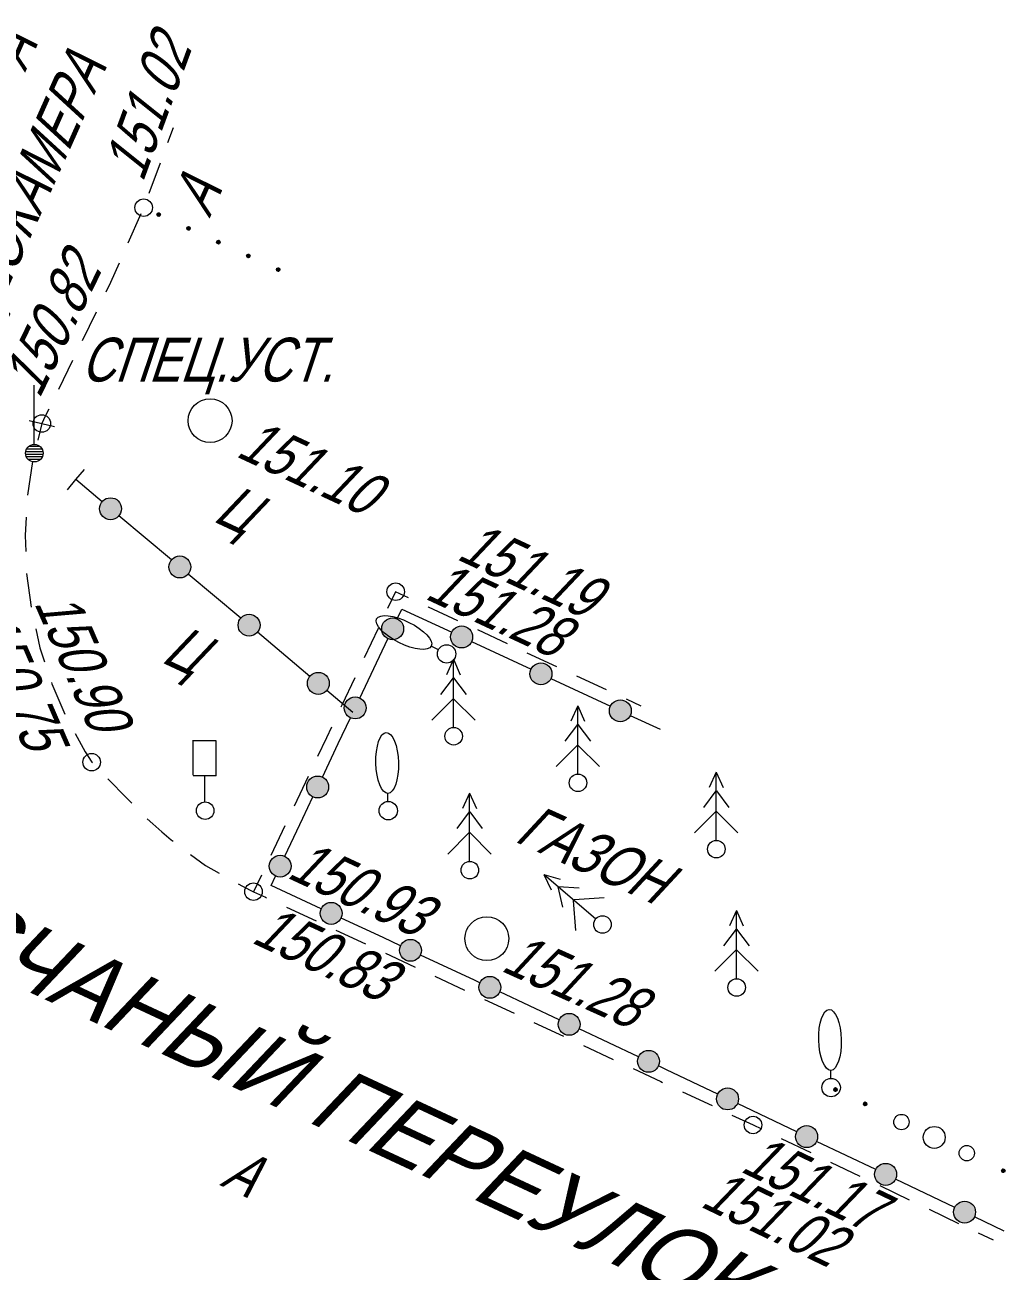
# Model space of a CAD drawing. Header units: metres. Extents: x 382 to 851, y 14083 to 14440.
# Drawn here: x 829.13 to 851.48, y 14405.16 to 14433.57 of the extents above; entities that cross this region are included whole.
import ezdxf
from ezdxf.enums import TextEntityAlignment as Align

# ---------------------------------------------------------------- set-up
doc = ezdxf.new("R2010")
doc.units = ezdxf.units.M
doc.header["$MEASUREMENT"] = 0
for name, color, linetype, lineweight in [('Бортовой камень', 7, 'Continuous', 25), ('Внутреннее заполнение', 7, 'Continuous', 25), ('Горизонтали', 7, 'Continuous', 25), ('Граница улицы', 7, 'Continuous', 25), ('Колодцы', 7, 'Continuous', 25), ('Леса и газоны', 7, 'Continuous', 25), ('Ограды', 7, 'Continuous', 25), ('Отдельно стоящее дерево', 7, 'Continuous', 25), ('Полоса деревьев', 7, 'Continuous', 25), ('Светофоры', 7, 'Continuous', 25), ('Столбы', 7, 'Continuous', 25)]:
    doc.layers.add(name, color=color, linetype=linetype, lineweight=lineweight)
doc.styles.add('Style-RUSSIAN_1251 I 0.32000', font='RUSSIAN_1251.shx', dxfattribs={"oblique": 18.334649})
doc.styles.add('Style-RUSSIAN_1251 I 0.32289', font='RUSSIAN_1251.shx', dxfattribs={"oblique": 18.5})

# ---------------------------------------------------------------- blocks, each defined once
blk = doc.blocks.new('KOLOD_77')
at = {"layer": 'Колодцы', "color": 251, "linetype": 'Continuous', "lineweight": 9}
blk.add_arc((0, 0), 0.5, 0, 360, dxfattribs=at)
blk = doc.blocks.new('DEREVO_411')
at = {"layer": 'Отдельно стоящее дерево', "color": 251, "linetype": 'Continuous', "lineweight": 9, "flags": 128}
blk.add_lwpolyline([(-0.007, 0.21), (-0.007, 0.393)], dxfattribs=at)
at = {"layer": 'Отдельно стоящее дерево', "color": 251, "linetype": 'Continuous', "lineweight": 9}
blk.add_arc((0, 0), 0.21, 0, 359.99999, dxfattribs=at)
blk.add_ellipse((-0.0255, 1.088), major_axis=(-0.0185, 0.695), ratio=0.3698286, dxfattribs=at)
blk = doc.blocks.new('ELOD_1')
at = {"layer": 'Отдельно стоящее дерево', "color": 251, "linetype": 'Continuous', "lineweight": 9, "flags": 128}
for points in [[(-0.006, 1.754), (-0.165, 1.404)], [(-0.006, 1.754), (0.153, 1.404)], [(-0.006, 0.198), (-0.006, 1.747)], [(-0.013, 1.332), (-0.296, 0.949)], [(0.001, 1.332), (0.284, 0.949)], [(-0.5, 0.368), (-0.013, 0.856)], [(0.488, 0.368), (0.001, 0.856)]]:
    blk.add_lwpolyline(points, dxfattribs=at)
at = {"layer": 'Отдельно стоящее дерево', "color": 251, "linetype": 'Continuous', "lineweight": 9}
blk.add_arc((0, 0), 0.2, 0, 360, dxfattribs=at)
blk = doc.blocks.new('ELOD_2')
at = {"layer": 'Отдельно стоящее дерево', "color": 251, "linetype": 'Continuous', "lineweight": 9, "flags": 128}
for points in [[(-0.006, 1.754), (-0.165, 1.404)], [(-0.006, 1.754), (0.153, 1.404)], [(-0.006, 0.198), (-0.006, 1.747)], [(-0.013, 1.332), (-0.296, 0.949)], [(0.001, 1.332), (0.284, 0.949)], [(-0.5, 0.368), (-0.013, 0.856)], [(0.488, 0.368), (0.001, 0.856)]]:
    blk.add_lwpolyline(points, dxfattribs=at)
at = {"layer": 'Отдельно стоящее дерево', "color": 251, "linetype": 'Continuous', "lineweight": 9}
blk.add_arc((0, 0), 0.2, 0, 360, dxfattribs=at)
blk = doc.blocks.new('ELOD_3')
at = {"layer": 'Отдельно стоящее дерево', "color": 251, "linetype": 'Continuous', "lineweight": 9, "flags": 128}
for points in [[(-0.006, 1.754), (-0.165, 1.404)], [(-0.006, 1.754), (0.153, 1.404)], [(-0.006, 0.198), (-0.006, 1.747)], [(-0.013, 1.332), (-0.296, 0.949)], [(0.001, 1.332), (0.284, 0.949)], [(-0.5, 0.368), (-0.013, 0.856)], [(0.488, 0.368), (0.001, 0.856)]]:
    blk.add_lwpolyline(points, dxfattribs=at)
at = {"layer": 'Отдельно стоящее дерево', "color": 251, "linetype": 'Continuous', "lineweight": 9}
blk.add_arc((0, 0), 0.2, 0, 360, dxfattribs=at)
blk = doc.blocks.new('KOLOD_79')
at = {"layer": 'Колодцы', "color": 251, "linetype": 'Continuous', "lineweight": 9}
blk.add_arc((0, 0), 0.5, 0, 360, dxfattribs=at)
blk = doc.blocks.new('PIKET_388')
at = {"layer": 'Горизонтали', "color": 251, "linetype": 'Continuous', "lineweight": 9}
blk.add_arc((0, 0), 0.2, 0, 360, dxfattribs=at)
blk = doc.blocks.new('PIKET_389')
at = {"layer": 'Горизонтали', "color": 251, "linetype": 'Continuous', "lineweight": 9}
blk.add_arc((0, 0), 0.2, 0, 360, dxfattribs=at)
blk = doc.blocks.new('DEREVO_413')
at = {"layer": 'Отдельно стоящее дерево', "color": 251, "linetype": 'Continuous', "lineweight": 9, "flags": 128}
blk.add_lwpolyline([(-0.007, 0.21), (-0.007, 0.393)], dxfattribs=at)
at = {"layer": 'Отдельно стоящее дерево', "color": 251, "linetype": 'Continuous', "lineweight": 9}
blk.add_arc((0, 0), 0.21, 0, 360, dxfattribs=at)
blk.add_ellipse((-0.025, 1.088), major_axis=(-0.019, 0.695), ratio=0.369829, dxfattribs=at)
blk = doc.blocks.new('ELOD_4')
at = {"layer": 'Отдельно стоящее дерево', "color": 251, "linetype": 'Continuous', "lineweight": 9, "flags": 128}
for points in [[(-0.006, 1.754), (-0.165, 1.404)], [(-0.006, 1.754), (0.153, 1.404)], [(-0.006, 0.198), (-0.006, 1.747)], [(-0.013, 1.332), (-0.296, 0.949)], [(0.001, 1.332), (0.284, 0.949)], [(-0.5, 0.368), (-0.013, 0.856)], [(0.488, 0.368), (0.001, 0.856)]]:
    blk.add_lwpolyline(points, dxfattribs=at)
at = {"layer": 'Отдельно стоящее дерево', "color": 251, "linetype": 'Continuous', "lineweight": 9}
blk.add_arc((0, 0), 0.2, 0, 360, dxfattribs=at)
blk = doc.blocks.new('ELOD_5')
at = {"layer": 'Отдельно стоящее дерево', "color": 251, "linetype": 'Continuous', "lineweight": 9, "flags": 128}
for points in [[(-0.006, 1.754), (-0.165, 1.404)], [(-0.006, 1.754), (0.153, 1.404)], [(-0.006, 0.198), (-0.006, 1.747)], [(-0.013, 1.332), (-0.296, 0.949)], [(0.001, 1.332), (0.284, 0.949)], [(-0.5, 0.368), (-0.013, 0.856)], [(0.488, 0.368), (0.001, 0.856)]]:
    blk.add_lwpolyline(points, dxfattribs=at)
at = {"layer": 'Отдельно стоящее дерево', "color": 251, "linetype": 'Continuous', "lineweight": 9}
blk.add_arc((0, 0), 0.2, 0, 360, dxfattribs=at)
blk = doc.blocks.new('ELOD_6')
at = {"layer": 'Отдельно стоящее дерево', "color": 251, "linetype": 'Continuous', "lineweight": 9, "flags": 128}
for points in [[(-0.006, 1.754), (-0.165, 1.404)], [(-0.006, 1.754), (0.153, 1.404)], [(-0.006, 0.198), (-0.006, 1.747)], [(-0.013, 1.332), (-0.296, 0.949)], [(0.001, 1.332), (0.284, 0.949)], [(-0.5, 0.368), (-0.013, 0.856)], [(0.488, 0.368), (0.001, 0.856)]]:
    blk.add_lwpolyline(points, dxfattribs=at)
at = {"layer": 'Отдельно стоящее дерево', "color": 251, "linetype": 'Continuous', "lineweight": 9}
blk.add_arc((0, 0), 0.2, 0, 360, dxfattribs=at)
blk = doc.blocks.new('msdElementTypeLineString_140')
at = {"layer": 'Граница улицы', "color": 251, "linetype": 'Continuous', "lineweight": 9}
for p, q in [((0.341, 1.458), (0.407, 1.428)), ((0.342, 1.463), (0.41, 1.432)), ((0.342, 1.452), (0.402, 1.425)), ((0.343, 1.468), (0.414, 1.436)), ((0.343, 1.446), (0.396, 1.422)), ((0.344, 1.473), (0.417, 1.44)), ((0.345, 1.44), (0.39, 1.419)), ((0.347, 1.477), (0.418, 1.445)), ((0.35, 1.482), (0.419, 1.45)), ((0.352, 1.431), (0.379, 1.418)), ((0.353, 1.486), (0.42, 1.455)), ((0.357, 1.489), (0.42, 1.46)), ((0.363, 1.492), (0.419, 1.466)), ((0.368, 1.495), (0.417, 1.473)), ((0.378, 1.496), (0.412, 1.48)), ((0.389, 1.497), (0.397, 1.493)), ((1.023, 1.15), (1.091, 1.119)), ((1.023, 1.144), (1.088, 1.114)), ((1.023, 1.139), (1.083, 1.111)), ((1.024, 1.155), (1.095, 1.122)), ((1.025, 1.16), (1.098, 1.126)), ((1.028, 1.164), (1.099, 1.131)), ((1.031, 1.168), (1.1, 1.136)), ((1.034, 1.172), (1.102, 1.141)), ((1.038, 1.176), (1.102, 1.147)), ((1.044, 1.179), (1.1, 1.153)), ((1.05, 1.182), (1.099, 1.159)), ((1.059, 1.183), (1.094, 1.167)), ((1.07, 1.183), (1.078, 1.179)), ((1.025, 1.132), (1.078, 1.108)), ((1.026, 1.126), (1.072, 1.105)), ((1.033, 1.118), (1.061, 1.105)), ((1.713, 0.855), (1.782, 0.823)), ((1.716, 0.859), (1.783, 0.828)), ((1.72, 0.862), (1.783, 0.833)), ((1.725, 0.865), (1.782, 0.839)), ((1.731, 0.868), (1.78, 0.846)), ((1.74, 0.869), (1.775, 0.853)), ((1.752, 0.87), (1.76, 0.866)), ((1.704, 0.836), (1.772, 0.805)), ((1.704, 0.831), (1.769, 0.801)), ((1.705, 0.841), (1.776, 0.809)), ((1.705, 0.825), (1.765, 0.798)), ((1.706, 0.819), (1.759, 0.795)), ((1.707, 0.846), (1.779, 0.813)), ((1.708, 0.813), (1.753, 0.792)), ((1.71, 0.85), (1.78, 0.818)), ((1.715, 0.804), (1.742, 0.792)), ((2.385, 0.517), (2.451, 0.487)), ((2.386, 0.523), (2.454, 0.492)), ((2.386, 0.512), (2.446, 0.484)), ((2.387, 0.528), (2.458, 0.495)), ((2.388, 0.533), (2.461, 0.499)), ((2.388, 0.505), (2.44, 0.481)), ((2.389, 0.499), (2.434, 0.478)), ((2.391, 0.537), (2.462, 0.504)), ((2.394, 0.541), (2.463, 0.509)), ((2.396, 0.491), (2.423, 0.478)), ((2.397, 0.545), (2.464, 0.514)), ((2.401, 0.549), (2.464, 0.52)), ((2.407, 0.552), (2.463, 0.526)), ((2.412, 0.555), (2.461, 0.532)), ((2.422, 0.556), (2.456, 0.54)), ((2.433, 0.556), (2.441, 0.552)), ((3.067, 0.209), (3.135, 0.178)), ((3.067, 0.204), (3.132, 0.174)), ((3.067, 0.198), (3.127, 0.171)), ((3.068, 0.214), (3.139, 0.182)), ((3.069, 0.219), (3.142, 0.186)), ((3.069, 0.192), (3.122, 0.168)), ((3.07, 0.186), (3.116, 0.165)), ((3.072, 0.223), (3.143, 0.191)), ((3.075, 0.228), (3.144, 0.196)), ((3.077, 0.177), (3.105, 0.165)), ((3.078, 0.232), (3.146, 0.201)), ((3.082, 0.235), (3.146, 0.206)), ((3.088, 0.238), (3.144, 0.212)), ((3.094, 0.241), (3.143, 0.219)), ((3.103, 0.242), (3.138, 0.226)), ((3.114, 0.243), (3.122, 0.239))]:
    blk.add_line(p, q, dxfattribs=at)
for centre in [(0.381, 1.457), (1.062, 1.144), (1.743, 0.83), (2.425, 0.517), (3.106, 0.203)]:
    blk.add_circle(centre, 0.04, dxfattribs=at)
blk = doc.blocks.new('PIKET_395')
at = {"layer": 'Горизонтали', "color": 251, "linetype": 'Continuous', "lineweight": 9}
blk.add_arc((0, 0), 0.2, 0, 360, dxfattribs=at)
blk = doc.blocks.new('PIKET_396')
at = {"layer": 'Горизонтали', "color": 251, "linetype": 'Continuous', "lineweight": 9}
blk.add_arc((0, 0), 0.2, 0, 360, dxfattribs=at)
blk = doc.blocks.new('DEREVO_420')
at = {"layer": 'Отдельно стоящее дерево', "color": 251, "linetype": 'Continuous', "lineweight": 9, "flags": 128}
blk.add_lwpolyline([(-0.007, 0.21), (-0.007, 0.393)], dxfattribs=at)
at = {"layer": 'Отдельно стоящее дерево', "color": 251, "linetype": 'Continuous', "lineweight": 9}
blk.add_arc((0, 0), 0.21, 0, 360, dxfattribs=at)
blk.add_ellipse((-0.025, 1.088), major_axis=(-0.019, 0.695), ratio=0.369829, dxfattribs=at)
blk = doc.blocks.new('PIKET_403')
at = {"layer": 'Горизонтали', "color": 251, "linetype": 'Continuous', "lineweight": 9}
blk.add_arc((0, 0), 0.2, 0, 360, dxfattribs=at)
blk = doc.blocks.new('STOLBM_2')
at = {"layer": 'Столбы', "color": 251, "linetype": 'Continuous', "lineweight": 9}
for p, q in [((0, 0.214), (0, 1.547)), ((-0.186, 0.04), (0.187, 0.04)), ((-0.169, 0.1), (0.167, 0.1)), ((-0.104, 0.16), (0.103, 0.16)), ((-0.195, -0.02), (0.194, -0.02)), ((-0.173, -0.08), (0.177, -0.08)), ((-0.133, -0.14), (0.129, -0.14))]:
    blk.add_line(p, q, dxfattribs=at)
blk.add_arc((0, 0), 0.2, 0, 360, dxfattribs=at)
blk = doc.blocks.new('DORZN1_40')
at = {"layer": 'Светофоры', "color": 251, "linetype": 'Continuous', "lineweight": 9}
for p, q in [((-0.27, 0.806), (-0.27, 1.603)), ((-0.27, 1.598), (0.252, 1.598)), ((0.252, 0.792), (0.252, 1.589)), ((-0.27, 0.801), (0.248, 0.801)), ((-0.004, 0.2), (-0.004, 0.801))]:
    blk.add_line(p, q, dxfattribs=at)
blk.add_arc((0, 0), 0.2, 0, 360, dxfattribs=at)
blk = doc.blocks.new('msdElementTypeLine_49')
at = {"layer": 'Ограды', "linetype": 'Continuous', "lineweight": 9}
h = blk.add_hatch(color=251, dxfattribs=at)
edge = h.paths.add_edge_path()
edge.add_arc((1.039, 4.897), 0.25, 0, 360)
h = blk.add_hatch(color=251, dxfattribs=at)
edge = h.paths.add_edge_path()
edge.add_arc((2.619, 3.57), 0.25, 0, 360)
h = blk.add_hatch(color=251, dxfattribs=at)
edge = h.paths.add_edge_path()
edge.add_arc((4.198, 2.242), 0.25, 0, 360)
h = blk.add_hatch(color=251, dxfattribs=at)
edge = h.paths.add_edge_path()
edge.add_arc((5.777, 0.915), 0.25, 0, 360)
at = {"layer": 'Ограды', "color": 251, "linetype": 'Continuous', "lineweight": 9}
for p, q in [((0.848, 5.058), (0.25, 5.561)), ((2.427, 3.731), (1.231, 4.736)), ((4.006, 2.403), (2.81, 3.409)), ((5.585, 1.076), (4.389, 2.081)), ((6.566, 0.251), (5.968, 0.754))]:
    blk.add_line(p, q, dxfattribs=at)
for centre in [(1.039, 4.897), (1.039, 4.897), (2.619, 3.57), (2.619, 3.57), (4.198, 2.242), (4.198, 2.242), (5.777, 0.915), (5.777, 0.915)]:
    blk.add_circle(centre, 0.25, dxfattribs=at)
blk = doc.blocks.new('msdElementTypeLineString_148')
at = {"layer": 'Полоса деревьев', "color": 251, "linetype": 'Continuous', "lineweight": 9}
for p, q in [((0.377, 2.326), (0.31, 2.358)), ((0.373, 2.322), (0.31, 2.353)), ((0.367, 2.32), (0.311, 2.347)), ((0.38, 2.33), (0.312, 2.363)), ((0.383, 2.334), (0.313, 2.368)), ((0.361, 2.317), (0.313, 2.34)), ((0.386, 2.338), (0.314, 2.373)), ((0.387, 2.343), (0.317, 2.377)), ((0.352, 2.316), (0.318, 2.332)), ((0.389, 2.348), (0.321, 2.381)), ((0.389, 2.354), (0.324, 2.385)), ((0.389, 2.359), (0.329, 2.388)), ((0.341, 2.316), (0.333, 2.32)), ((0.387, 2.366), (0.335, 2.391)), ((0.386, 2.372), (0.341, 2.394)), ((0.379, 2.381), (0.352, 2.394)), ((1.048, 1.996), (0.985, 2.027)), ((1.052, 2), (0.986, 2.032)), ((1.055, 2.004), (0.987, 2.037)), ((1.042, 1.993), (0.987, 2.02)), ((1.058, 2.008), (0.988, 2.042)), ((1.037, 1.991), (0.988, 2.014)), ((1.061, 2.012), (0.989, 2.047)), ((1.063, 2.017), (0.993, 2.051)), ((1.027, 1.99), (0.993, 2.006)), ((1.064, 2.022), (0.996, 2.054)), ((1.064, 2.027), (1, 2.058)), ((1.064, 2.033), (1.004, 2.062)), ((1.016, 1.989), (1.008, 1.993)), ((1.062, 2.039), (1.01, 2.064)), ((1.061, 2.045), (1.016, 2.067)), ((1.054, 2.054), (1.027, 2.067)), ((4.199, 0.473), (4.136, 0.503)), ((4.203, 0.477), (4.137, 0.509)), ((4.207, 0.481), (4.138, 0.514)), ((4.194, 0.47), (4.138, 0.497)), ((4.21, 0.485), (4.139, 0.519)), ((4.188, 0.467), (4.139, 0.491)), ((4.213, 0.489), (4.141, 0.524)), ((4.214, 0.494), (4.144, 0.528)), ((4.179, 0.466), (4.144, 0.483)), ((4.215, 0.499), (4.148, 0.531)), ((4.216, 0.504), (4.151, 0.535)), ((4.215, 0.51), (4.156, 0.539)), ((4.167, 0.466), (4.159, 0.47)), ((4.214, 0.516), (4.161, 0.541)), ((4.212, 0.522), (4.167, 0.544)), ((4.205, 0.531), (4.178, 0.544))]:
    blk.add_line(p, q, dxfattribs=at)
for centre, radius in [((0.35, 2.355), 0.04), ((1.025, 2.028), 0.04), ((1.854, 1.618), 0.175), ((2.601, 1.267), 0.25), ((3.343, 0.908), 0.175), ((4.176, 0.505), 0.04)]:
    blk.add_circle(centre, radius, dxfattribs=at)
blk = doc.blocks.new('msdElementTypeLineString_149')
at = {"layer": 'Бортовой камень', "color": 251, "linetype": 'Continuous', "lineweight": 9}
for p, q in [((0.379, 10.676), (0.286, 10.297)), ((0.17, 9.81), (0.056, 9.038)), ((0.034, 7.259), (0.136, 6.485))]:
    blk.add_line(p, q, dxfattribs=at)
at = {"layer": 'Бортовой камень', "color": 251, "linetype": 'Continuous', "lineweight": 9, "flags": 128}
for points in [[(0.024, 8.539), (0.001, 8.122), (0.015, 7.759)], [(0.24, 5.996), (0.338, 5.562), (0.443, 5.242)], [(0.599, 4.767), (0.607, 4.742), (0.907, 4.049)], [(1.138, 3.607), (1.365, 3.193), (1.517, 2.953), (1.535, 2.935)], [(1.884, 2.577), (2.318, 2.132), (2.429, 2.017)], [(2.784, 1.665), (2.911, 1.547), (3.119, 1.363), (3.333, 1.185), (3.374, 1.153)], [(3.772, 0.851), (4.111, 0.601), (4.423, 0.422)], [(4.859, 0.177), (4.958, 0.124), (5.207, 0)]]:
    blk.add_lwpolyline(points, dxfattribs=at)
blk = doc.blocks.new('PIKET_456')
at = {"layer": 'Горизонтали', "color": 251, "linetype": 'Continuous', "lineweight": 9}
blk.add_arc((0, 0), 0.2, 0, 360, dxfattribs=at)
blk = doc.blocks.new('msdElementTypeLineString_153')
at = {"layer": 'Ограды', "linetype": 'Continuous', "lineweight": 9}
h = blk.add_hatch(color=251, dxfattribs=at)
edge = h.paths.add_edge_path()
edge.add_arc((3.022, 13.981), 0.25, 0, 360)
h = blk.add_hatch(color=251, dxfattribs=at)
edge = h.paths.add_edge_path()
edge.add_arc((4.595, 13.795), 0.25, 0, 360)
h = blk.add_hatch(color=251, dxfattribs=at)
edge = h.paths.add_edge_path()
edge.add_arc((6.404, 12.953), 0.25, 0, 360)
h = blk.add_hatch(color=251, dxfattribs=at)
edge = h.paths.add_edge_path()
edge.add_arc((2.167, 12.177), 0.25, 0, 360)
h = blk.add_hatch(color=251, dxfattribs=at)
edge = h.paths.add_edge_path()
edge.add_arc((8.214, 12.111), 0.25, 0, 360)
h = blk.add_hatch(color=251, dxfattribs=at)
edge = h.paths.add_edge_path()
edge.add_arc((1.313, 10.373), 0.25, 0, 360)
h = blk.add_hatch(color=251, dxfattribs=at)
edge = h.paths.add_edge_path()
edge.add_arc((0.458, 8.569), 0.25, 0, 360)
h = blk.add_hatch(color=251, dxfattribs=at)
edge = h.paths.add_edge_path()
edge.add_arc((1.62, 7.492), 0.25, 0, 360)
h = blk.add_hatch(color=251, dxfattribs=at)
edge = h.paths.add_edge_path()
edge.add_arc((3.429, 6.649), 0.25, 0, 360)
h = blk.add_hatch(color=251, dxfattribs=at)
edge = h.paths.add_edge_path()
edge.add_arc((5.238, 5.806), 0.25, 0, 360)
h = blk.add_hatch(color=251, dxfattribs=at)
edge = h.paths.add_edge_path()
edge.add_arc((7.047, 4.962), 0.25, 0, 360)
h = blk.add_hatch(color=251, dxfattribs=at)
edge = h.paths.add_edge_path()
edge.add_arc((8.857, 4.119), 0.25, 0, 360)
h = blk.add_hatch(color=251, dxfattribs=at)
edge = h.paths.add_edge_path()
edge.add_arc((10.659, 3.262), 0.25, 0, 360)
h = blk.add_hatch(color=251, dxfattribs=at)
edge = h.paths.add_edge_path()
edge.add_arc((12.461, 2.402), 0.25, 0, 360)
h = blk.add_hatch(color=251, dxfattribs=at)
edge = h.paths.add_edge_path()
edge.add_arc((14.262, 1.541), 0.25, 0, 360)
h = blk.add_hatch(color=251, dxfattribs=at)
edge = h.paths.add_edge_path()
edge.add_arc((16.063, 0.681), 0.25, 0, 360)
at = {"layer": 'Ограды', "color": 251, "linetype": 'Continuous', "lineweight": 9}
for p, q in [((2.274, 12.403), (2.915, 13.755)), ((4.821, 13.69), (6.178, 13.058)), ((6.631, 12.848), (7.987, 12.216)), ((8.441, 12.005), (9.119, 11.69)), ((6.821, 5.068), (5.465, 5.7)), ((8.63, 4.225), (7.274, 4.857)), ((12.235, 2.51), (10.885, 3.155)), ((14.036, 1.649), (12.686, 2.294)), ((15.837, 0.788), (14.487, 1.433)), ((16.963, 0.25), (16.288, 0.573))]:
    blk.add_line(p, q, dxfattribs=at)
at = {"layer": 'Ограды', "color": 251, "linetype": 'Continuous', "lineweight": 9, "flags": 128}
for points in [[(3.129, 14.207), (3.234, 14.428), (4.368, 13.901)], [(1.42, 10.599), (1.783, 11.367), (2.06, 11.951)], [(0.565, 8.795), (0.977, 9.664), (1.206, 10.147)], [(1.393, 7.598), (0.25, 8.13), (0.351, 8.343)], [(3.202, 6.754), (2.805, 6.94), (1.846, 7.386)], [(5.012, 5.911), (4.885, 5.97), (3.656, 6.543)], [(10.434, 3.37), (9.267, 3.928), (9.083, 4.013)]]:
    blk.add_lwpolyline(points, dxfattribs=at)
at = {"layer": 'Ограды', "color": 251, "linetype": 'Continuous', "lineweight": 9}
for centre in [(3.022, 13.981), (3.022, 13.981), (4.595, 13.795), (4.595, 13.795), (6.404, 12.953), (6.404, 12.953), (2.167, 12.177), (2.167, 12.177), (8.214, 12.111), (8.214, 12.111), (1.313, 10.373), (1.313, 10.373), (0.458, 8.569), (0.458, 8.569), (1.62, 7.492), (1.62, 7.492), (3.429, 6.649), (3.429, 6.649), (5.238, 5.806), (5.238, 5.806), (7.047, 4.962), (7.047, 4.962), (8.857, 4.119), (8.857, 4.119), (10.659, 3.262), (10.659, 3.262), (12.461, 2.402), (12.461, 2.402), (14.262, 1.541), (14.262, 1.541), (16.063, 0.681), (16.063, 0.681)]:
    blk.add_circle(centre, 0.25, dxfattribs=at)
blk = doc.blocks.new('msdElementTypeLineString_155')
at = {"layer": 'Граница улицы', "color": 251, "linetype": 'Continuous', "lineweight": 9}
for p, q in [((2.994, 6.745), (2.868, 6.402)), ((2.696, 5.933), (2.444, 5.246)), ((2.261, 4.781), (1.964, 4.113)), ((1.239, 2.542), (0.919, 1.885)), ((0.699, 1.435), (0.379, 0.778))]:
    blk.add_line(p, q, dxfattribs=at)
at = {"layer": 'Граница улицы', "color": 251, "linetype": 'Continuous', "lineweight": 9, "flags": 128}
for points in [[(1.761, 3.656), (1.567, 3.214), (1.458, 2.991)], [(0.16, 0.329), (0.081, 0.167), (0, 0)]]:
    blk.add_lwpolyline(points, dxfattribs=at)
blk = doc.blocks.new('msdElementTypeLineString_161')
at = {"layer": 'Бортовой камень', "color": 251, "linetype": 'Continuous', "lineweight": 9}
for p, q in [((2.844, 13.945), (2.525, 13.271)), ((5.79, 13.594), (5.114, 13.908)), ((6.919, 13.068), (6.243, 13.383)), ((8.048, 12.543), (7.372, 12.857)), ((8.839, 12.174), (8.501, 12.332)), ((1.245, 10.568), (0.926, 9.894)), ((0.712, 9.443), (0.393, 8.769)), ((0.751, 7.59), (1.426, 7.275)), ((1.88, 7.064), (2.555, 6.749)), ((4.137, 6.012), (4.813, 5.697)), ((5.266, 5.485), (5.942, 5.171)), ((6.395, 4.959), (7.071, 4.644)), ((7.524, 4.433), (8.2, 4.118)), ((9.781, 3.379), (10.455, 3.062)), ((12.032, 2.314), (12.705, 1.992)), ((13.156, 1.776), (13.828, 1.454)), ((14.279, 1.238), (14.951, 0.916)), ((15.402, 0.699), (16.074, 0.377)), ((16.525, 0.161), (16.861, 0))]:
    blk.add_line(p, q, dxfattribs=at)
at = {"layer": 'Бортовой камень', "color": 251, "linetype": 'Continuous', "lineweight": 9, "flags": 128}
for points in [[(3.531, 14.644), (3.24, 14.78), (3.058, 14.397)], [(4.66, 14.119), (3.991, 14.431), (3.985, 14.433)], [(2.311, 12.819), (2.015, 12.194), (1.992, 12.146)], [(1.778, 11.694), (1.662, 11.449), (1.459, 11.02)], [(0.179, 8.317), (0, 7.94), (0.273, 7.813), (0.298, 7.801)], [(3.008, 6.538), (3.126, 6.483), (3.684, 6.223)], [(8.653, 3.907), (9.29, 3.61), (9.328, 3.592)], [(10.908, 2.849), (11.389, 2.622), (11.582, 2.53)]]:
    blk.add_lwpolyline(points, dxfattribs=at)

msp = doc.modelspace()

# ---------------------------------------------------------------- linework, layer by layer
at = {"layer": 'Внутреннее заполнение', "color": 251, "linetype": 'Continuous', "lineweight": 9, "flags": 128}
for points in [[(829.221, 14424.557), (829.512, 14424.486), (829.803, 14424.415)], [(830.098, 14422.976), (830.291, 14423.206), (830.484, 14423.436)]]:
    msp.add_lwpolyline(points, dxfattribs=at)

# ---------------------------------------------------------------- block references
at = {"layer": 'Бортовой камень', "color": 251, "linetype": 'Continuous', "lineweight": 9}
for name, p in [('msdElementTypeLineString_149', (829.133, 14413.81)), ('msdElementTypeLineString_161', (834.34, 14405.87))]:
    msp.add_blockref(name, p, dxfattribs=at)
at = {"layer": 'Горизонтали', "color": 251, "linetype": 'Continuous', "lineweight": 9}
for name, p, rotation in [('PIKET_388', (831.836, 14429.407), 276.9736152236692), ('PIKET_389', (837.58, 14420.65), 335.0489497230319)]:
    msp.add_blockref(name, p, dxfattribs=dict(at, rotation=rotation))
for name, p in [('PIKET_395', (829.512, 14424.486)), ('PIKET_396', (830.65, 14416.763)), ('PIKET_403', (834.34, 14413.81)), ('PIKET_456', (845.729, 14408.492))]:
    msp.add_blockref(name, p, dxfattribs=at)
at = {"layer": 'Граница улицы', "color": 251, "linetype": 'Continuous', "lineweight": 9}
for name, p in [('msdElementTypeLineString_155', (829.512, 14424.486)), ('msdElementTypeLineString_140', (831.796, 14427.793))]:
    msp.add_blockref(name, p, dxfattribs=at)
at = {"layer": 'Колодцы', "color": 251, "linetype": 'Continuous', "lineweight": 9}
for name, p in [('KOLOD_79', (833.35, 14424.55)), ('KOLOD_77', (839.66, 14412.74))]:
    msp.add_blockref(name, p, dxfattribs=at)
at = {"layer": 'Ограды', "color": 251, "linetype": 'Continuous', "lineweight": 9}
for name, p in [('msdElementTypeLine_49', (830.041, 14417.645)), ('msdElementTypeLineString_153', (834.49, 14405.824))]:
    msp.add_blockref(name, p, dxfattribs=at)
at = {"layer": 'Отдельно стоящее дерево', "color": 251, "linetype": 'Continuous', "lineweight": 9}
for name, p, rotation in [('DEREVO_413', (838.743, 14419.233), 62.05107868240449), ('ELOD_3', (842.296, 14413.063), 49.3063134965417)]:
    msp.add_blockref(name, p, dxfattribs=dict(at, rotation=rotation))
for name, p in [('ELOD_4', (838.902, 14417.355)), ('ELOD_5', (841.737, 14416.294)), ('DEREVO_420', (837.412, 14415.658)), ('ELOD_1', (844.894, 14414.781)), ('ELOD_6', (839.273, 14414.301)), ('ELOD_2', (845.355, 14411.627)), ('DEREVO_411', (847.51, 14409.344))]:
    msp.add_blockref(name, p, dxfattribs=at)
at = {"layer": 'Полоса деревьев', "color": 251, "linetype": 'Continuous', "lineweight": 9}
msp.add_blockref('msdElementTypeLineString_148', (847.26, 14406.941), dxfattribs=at)
at = {"layer": 'Светофоры', "color": 251, "linetype": 'Continuous', "lineweight": 9}
msp.add_blockref('DORZN1_40', (833.237, 14415.659), dxfattribs=at)
at = {"layer": 'Столбы', "color": 251, "linetype": 'Continuous', "lineweight": 9}
msp.add_blockref('STOLBM_2', (829.341, 14423.81), dxfattribs=at)

# ---------------------------------------------------------------- texts
at = {"layer": 'Горизонтали', "color": 251, "linetype": 'Continuous', "lineweight": 9, "style": 'Style-RUSSIAN_1251 I 0.32289', "oblique": 18.5, "width": 0.799996}
for s, rotation, p in [('151.02', 69.8605, (831.346, 14430.137)), ('151.28', 335.046, (838.429, 14420.958))]:
    msp.add_text(s, height=1, rotation=rotation, dxfattribs=at).set_placement(p, align=Align.MIDDLE_LEFT)
at = {"layer": 'Горизонтали', "color": 251, "linetype": 'Continuous', "lineweight": 9}
for s, rotation, style, oblique, width, p in [('150.82', 64.0168, 'Style-RUSSIAN_1251 I 0.32289', 18.5, 0.799996, (829.456, 14425.032)), ('151.19', 335.046, 'Style-RUSSIAN_1251 I 0.32289', 18.5, 0.799996, (838.942, 14421.404)), ('150.90', 293.4374, 'Style-RUSSIAN_1251 I 0.32289', 18.5, 0.799995, (829.33, 14420.4)), ('150.93', 335.0101, 'Style-RUSSIAN_1251 I 0.32289', 18.5, 0.799996, (835.073, 14414.144)), ('151.17', 334.3941, 'Style-RUSSIAN_1251 I 0.32000', 18.3346, 0.8, (845.41, 14407.442))]:
    msp.add_text(s, height=1, rotation=rotation, dxfattribs=dict(at, style=style, oblique=oblique, width=width)).set_placement(p)
for s, rotation, style, oblique, width, p in [('150.75', 293.4374, 'Style-RUSSIAN_1251 I 0.32289', 18.5, 0.799995, (828.767, 14420.363)), ('150.83', 335.0101, 'Style-RUSSIAN_1251 I 0.32289', 18.5, 0.799996, (834.686, 14413.569)), ('151.02', 334.3941, 'Style-RUSSIAN_1251 I 0.32000', 18.3346, 0.8, (844.929, 14407.546))]:
    msp.add_text(s, height=1, rotation=rotation, dxfattribs=dict(at, style=style, oblique=oblique, width=width)).set_placement(p, align=Align.TOP_LEFT)
at = {"layer": 'Граница улицы', "color": 251, "linetype": 'Continuous', "lineweight": 9, "style": 'Style-RUSSIAN_1251 I 0.32289', "oblique": 18.5}
for s, rotation, width, p in [('А', 65.9399, 0.799995, (829.131, 14432.481)), ('А', 65.9399, 0.799995, (833.337, 14429.154)), ('Ц', 335.0187, 0.800001, (833.389, 14422.268)), ('Ц', 335.0187, 0.800001, (832.208, 14419.055)), ('А', 335.0101, 0.799996, (833.554, 14407.126))]:
    msp.add_text(s, height=1, rotation=rotation, dxfattribs=dict(at, width=width)).set_placement(p)
msp.add_text('ПЕСЧАНЫЙ ПЕРЕУЛОК', height=1.5, rotation=335.0101, dxfattribs=at).set_placement((824.522, 14413.712))
at = {"layer": 'Колодцы', "color": 251, "linetype": 'Continuous', "lineweight": 9, "style": 'Style-RUSSIAN_1251 I 0.32289', "oblique": 18.5, "width": 0.8}
msp.add_text('151.10', height=1, rotation=335.0187, dxfattribs=at).set_placement((833.908, 14423.749))
at = {"layer": 'Колодцы', "color": 251, "linetype": 'Continuous', "lineweight": 9, "style": 'Style-RUSSIAN_1251 I 0.32289', "oblique": 18.5, "width": 0.799996}
msp.add_text('151.28', height=1, rotation=335.6703, dxfattribs=at).set_placement((840.16, 14412.473), align=Align.MIDDLE_LEFT)
at = {"layer": 'Леса и газоны', "color": 251, "linetype": 'Continuous', "lineweight": 9, "style": 'Style-RUSSIAN_1251 I 0.32289', "oblique": 18.5, "width": 0.8}
msp.add_text('ГАЗОН', height=1, rotation=335.6703, dxfattribs=at).set_placement((840.265, 14414.965))
at = {"layer": 'Столбы', "color": 251, "linetype": 'Continuous', "lineweight": 9, "style": 'Style-RUSSIAN_1251 I 0.32289', "oblique": 18.5, "width": 0.800001}
msp.add_text('ВИДЕОКАМЕРА', height=1, rotation=65.9308, dxfattribs=at).set_placement((827.683, 14425.198))
at = {"layer": 'Столбы', "color": 251, "linetype": 'Continuous', "lineweight": 9, "style": 'Style-RUSSIAN_1251 I 0.32289', "oblique": 18.5, "width": 0.8}
msp.add_text('СПЕЦ.УСТ.', height=1, dxfattribs=at).set_placement((830.4, 14425.442))

doc.saveas('drawing.dxf')
